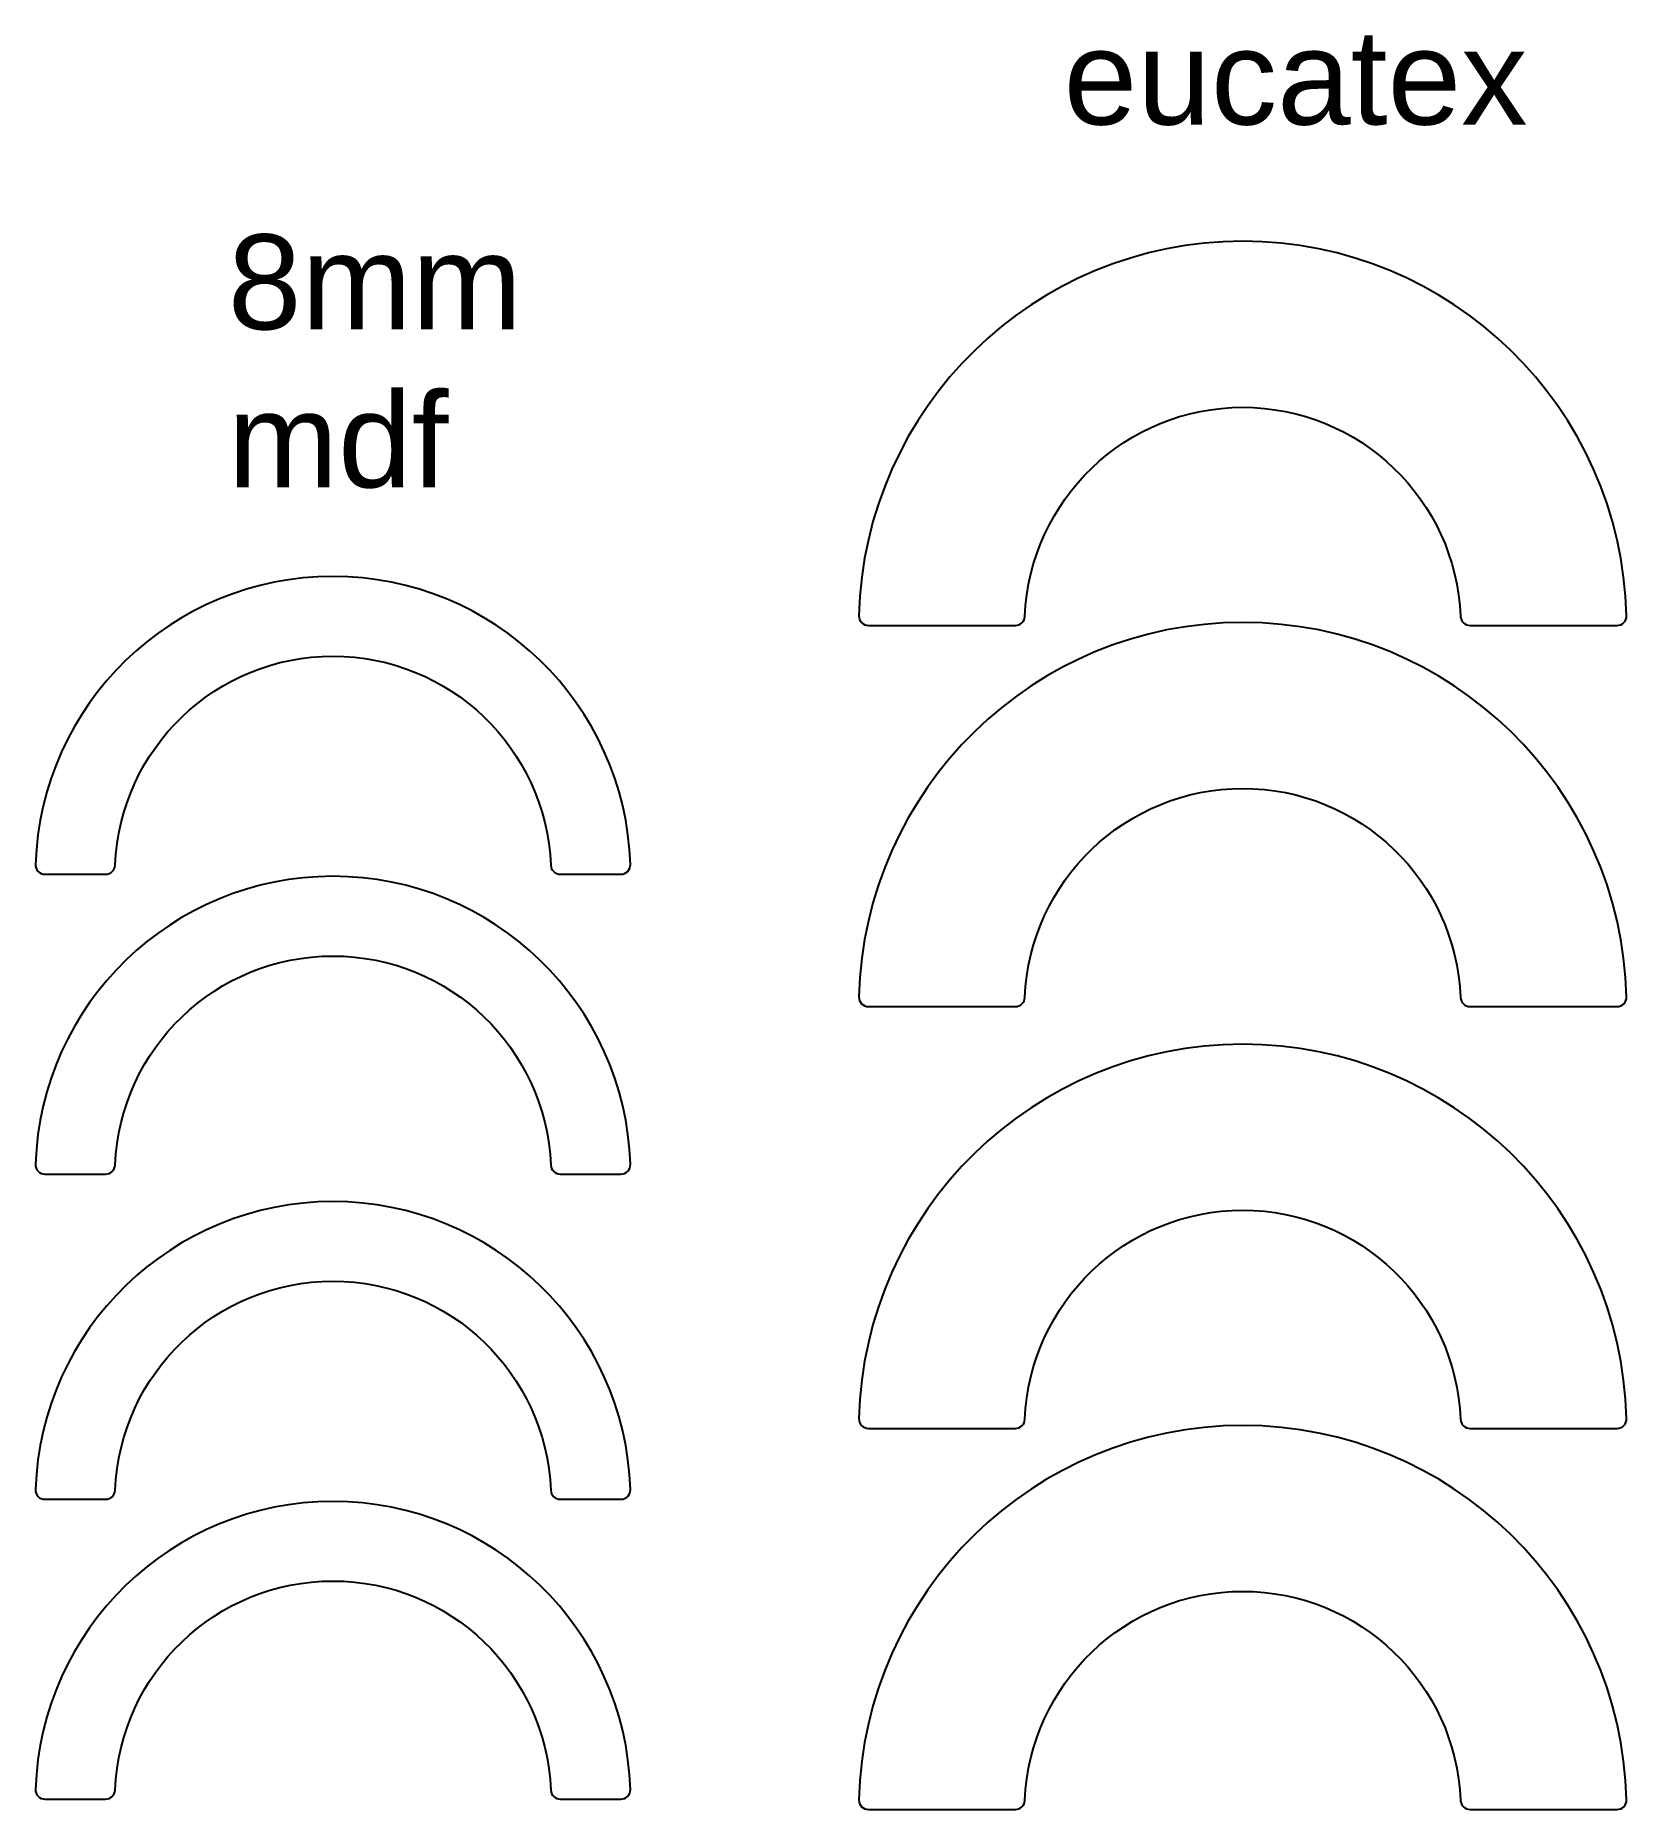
# Model space of a CAD drawing. Header units: millimetres. Extents: x 1986 to 3664, y 360 to 2231.
import ezdxf

# ---------------------------------------------------------------- set-up
doc = ezdxf.new("R2010")
doc.units = ezdxf.units.MM
doc.styles.get("Standard").update_dxf_attribs({"font": 'arial.ttf'})

msp = doc.modelspace()

# ---------------------------------------------------------------- linework, layer by layer
for points in [[(2854.6, 1619.2, 0.421649), (2864.6, 1608.9), (3019.7, 1608.9, 0.402058), (3029.7, 1618.5, -0.959166), (3489.3, 1618.5, 0.402058), (3499.3, 1608.9), (3654.4, 1608.9, 0.421649), (3664.4, 1619.2, 0.974996)], [(1996, 1346.5), (2060, 1346.5, 0.402058), (2070, 1356.1, -0.959166), (2529.6, 1356.1, 0.402058), (2539.6, 1346.5), (2603.6, 1346.5, 0.423883), (2613.6, 1356.9, 0.967629), (1986, 1356.9, 0.423883)], [(2854.6, 1217.3, 0.421649), (2864.6, 1207), (3019.7, 1207, 0.402058), (3029.7, 1216.6, -0.959166), (3489.3, 1216.6, 0.402058), (3499.3, 1207), (3654.4, 1207, 0.421649), (3664.4, 1217.3, 0.974996)], [(1996, 1030.3), (2060, 1030.3, 0.402058), (2070, 1039.9, -0.959166), (2529.6, 1039.9, 0.402058), (2539.6, 1030.3), (2603.6, 1030.3, 0.423883), (2613.6, 1040.7, 0.967629), (1986, 1040.7, 0.423883)], [(2854.6, 772.5, 0.421649), (2864.6, 762.2), (3019.7, 762.2, 0.402058), (3029.7, 771.8, -0.959166), (3489.3, 771.8, 0.402058), (3499.3, 762.2), (3654.4, 762.2, 0.421649), (3664.4, 772.5, 0.974996)], [(1996, 687.4), (2060, 687.4, 0.402058), (2070, 697, -0.959166), (2529.6, 697, 0.402058), (2539.6, 687.4), (2603.6, 687.4, 0.423883), (2613.6, 697.7, 0.967629), (1986, 697.7, 0.423883)], [(2854.6, 370.5, 0.421649), (2864.6, 360.3), (3019.7, 360.3, 0.402058), (3029.7, 369.9, -0.959166), (3489.3, 369.9, 0.402058), (3499.3, 360.3), (3654.4, 360.3, 0.421649), (3664.4, 370.5, 0.974996)], [(1996, 371.2), (2060, 371.2, 0.402058), (2070, 380.8, -0.959166), (2529.6, 380.8, 0.402058), (2539.6, 371.2), (2603.6, 371.2, 0.423883), (2613.6, 381.5, 0.967629), (1986, 381.5, 0.423883)]]:
    msp.add_lwpolyline(points, format="xyb", close=True)

# ---------------------------------------------------------------- texts
at = {"char_height": 100, "attachment_point": 1}
for s, insert in [('eucatex', (3070.6, 2237.1)), ('8mm mdf', (2188.9, 2021.2))]:
    msp.add_mtext_dynamic_manual_height_columns(s, width=375.388, gutter_width=12.5, heights=[0], dxfattribs=dict(at, insert=insert))

doc.saveas('drawing.dxf')
